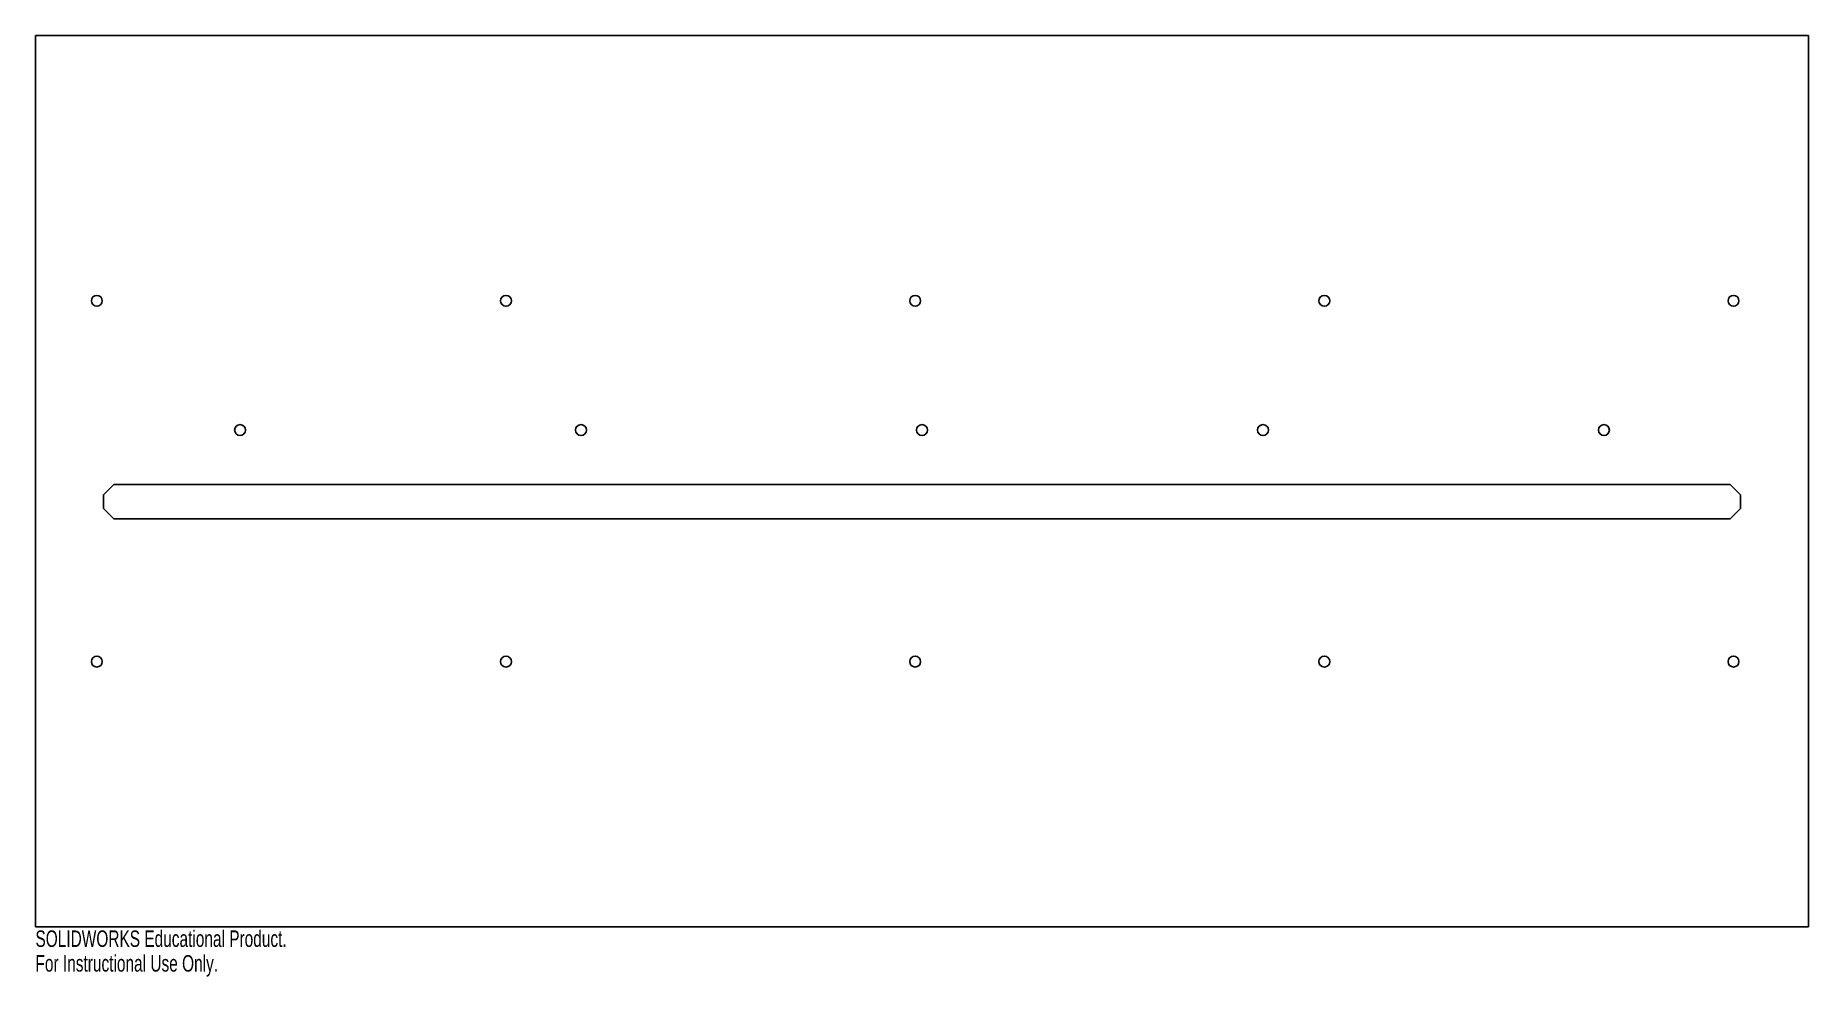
# Model space of a CAD drawing. Header units: millimetres. Extents: x 0 to 520, y -120 to 156.
import ezdxf

# ---------------------------------------------------------------- set-up
doc = ezdxf.new("R2010")
doc.units = ezdxf.units.MM
doc.styles.add('SLDTEXTSTYLE0', font='TXT', dxfattribs={"width": 0.7})

msp = doc.modelspace()

# ---------------------------------------------------------------- linework, layer by layer
at = {"color": 7, "linetype": 'Continuous', "lineweight": 25}
for p, q in [((0, 155.82), (0, -105.82)), ((0, 155.82), (520, 155.82)), ((520, -105.82), (520, 155.82)), ((23, 24), (20, 21)), ((20, 21), (20, 17)), ((497, 24), (23, 24)), ((500, 21), (497, 24)), ((500, 17), (500, 21)), ((20, 17), (23, 14)), ((497, 14), (500, 17)), ((23, 14), (497, 14)), ((0, -105.82), (520, -105.82))]:
    msp.add_line(p, q, dxfattribs=at)
for centre in [(18, 77.94), (138, 77.94), (258, 77.94), (378, 77.94), (498, 77.94), (160, 40), (260, 40), (460, 40), (60, 40), (360, 40), (18, -27.94), (138, -27.94), (258, -27.94), (378, -27.94), (498, -27.94)]:
    msp.add_circle(centre, 1.6, dxfattribs=at)

# ---------------------------------------------------------------- texts
at = {"color": 7, "linetype": 'Continuous', "char_height": 4.8336, "attachment_point": 1, "style": 'SLDTEXTSTYLE0'}
for s, insert in [('SOLIDWORKS Educational Product.', (0, -106.84)), ('For Instructional Use Only.', (0, -114.09))]:
    msp.add_mtext(s, dxfattribs=dict(at, insert=insert))

doc.saveas('drawing.dxf')
